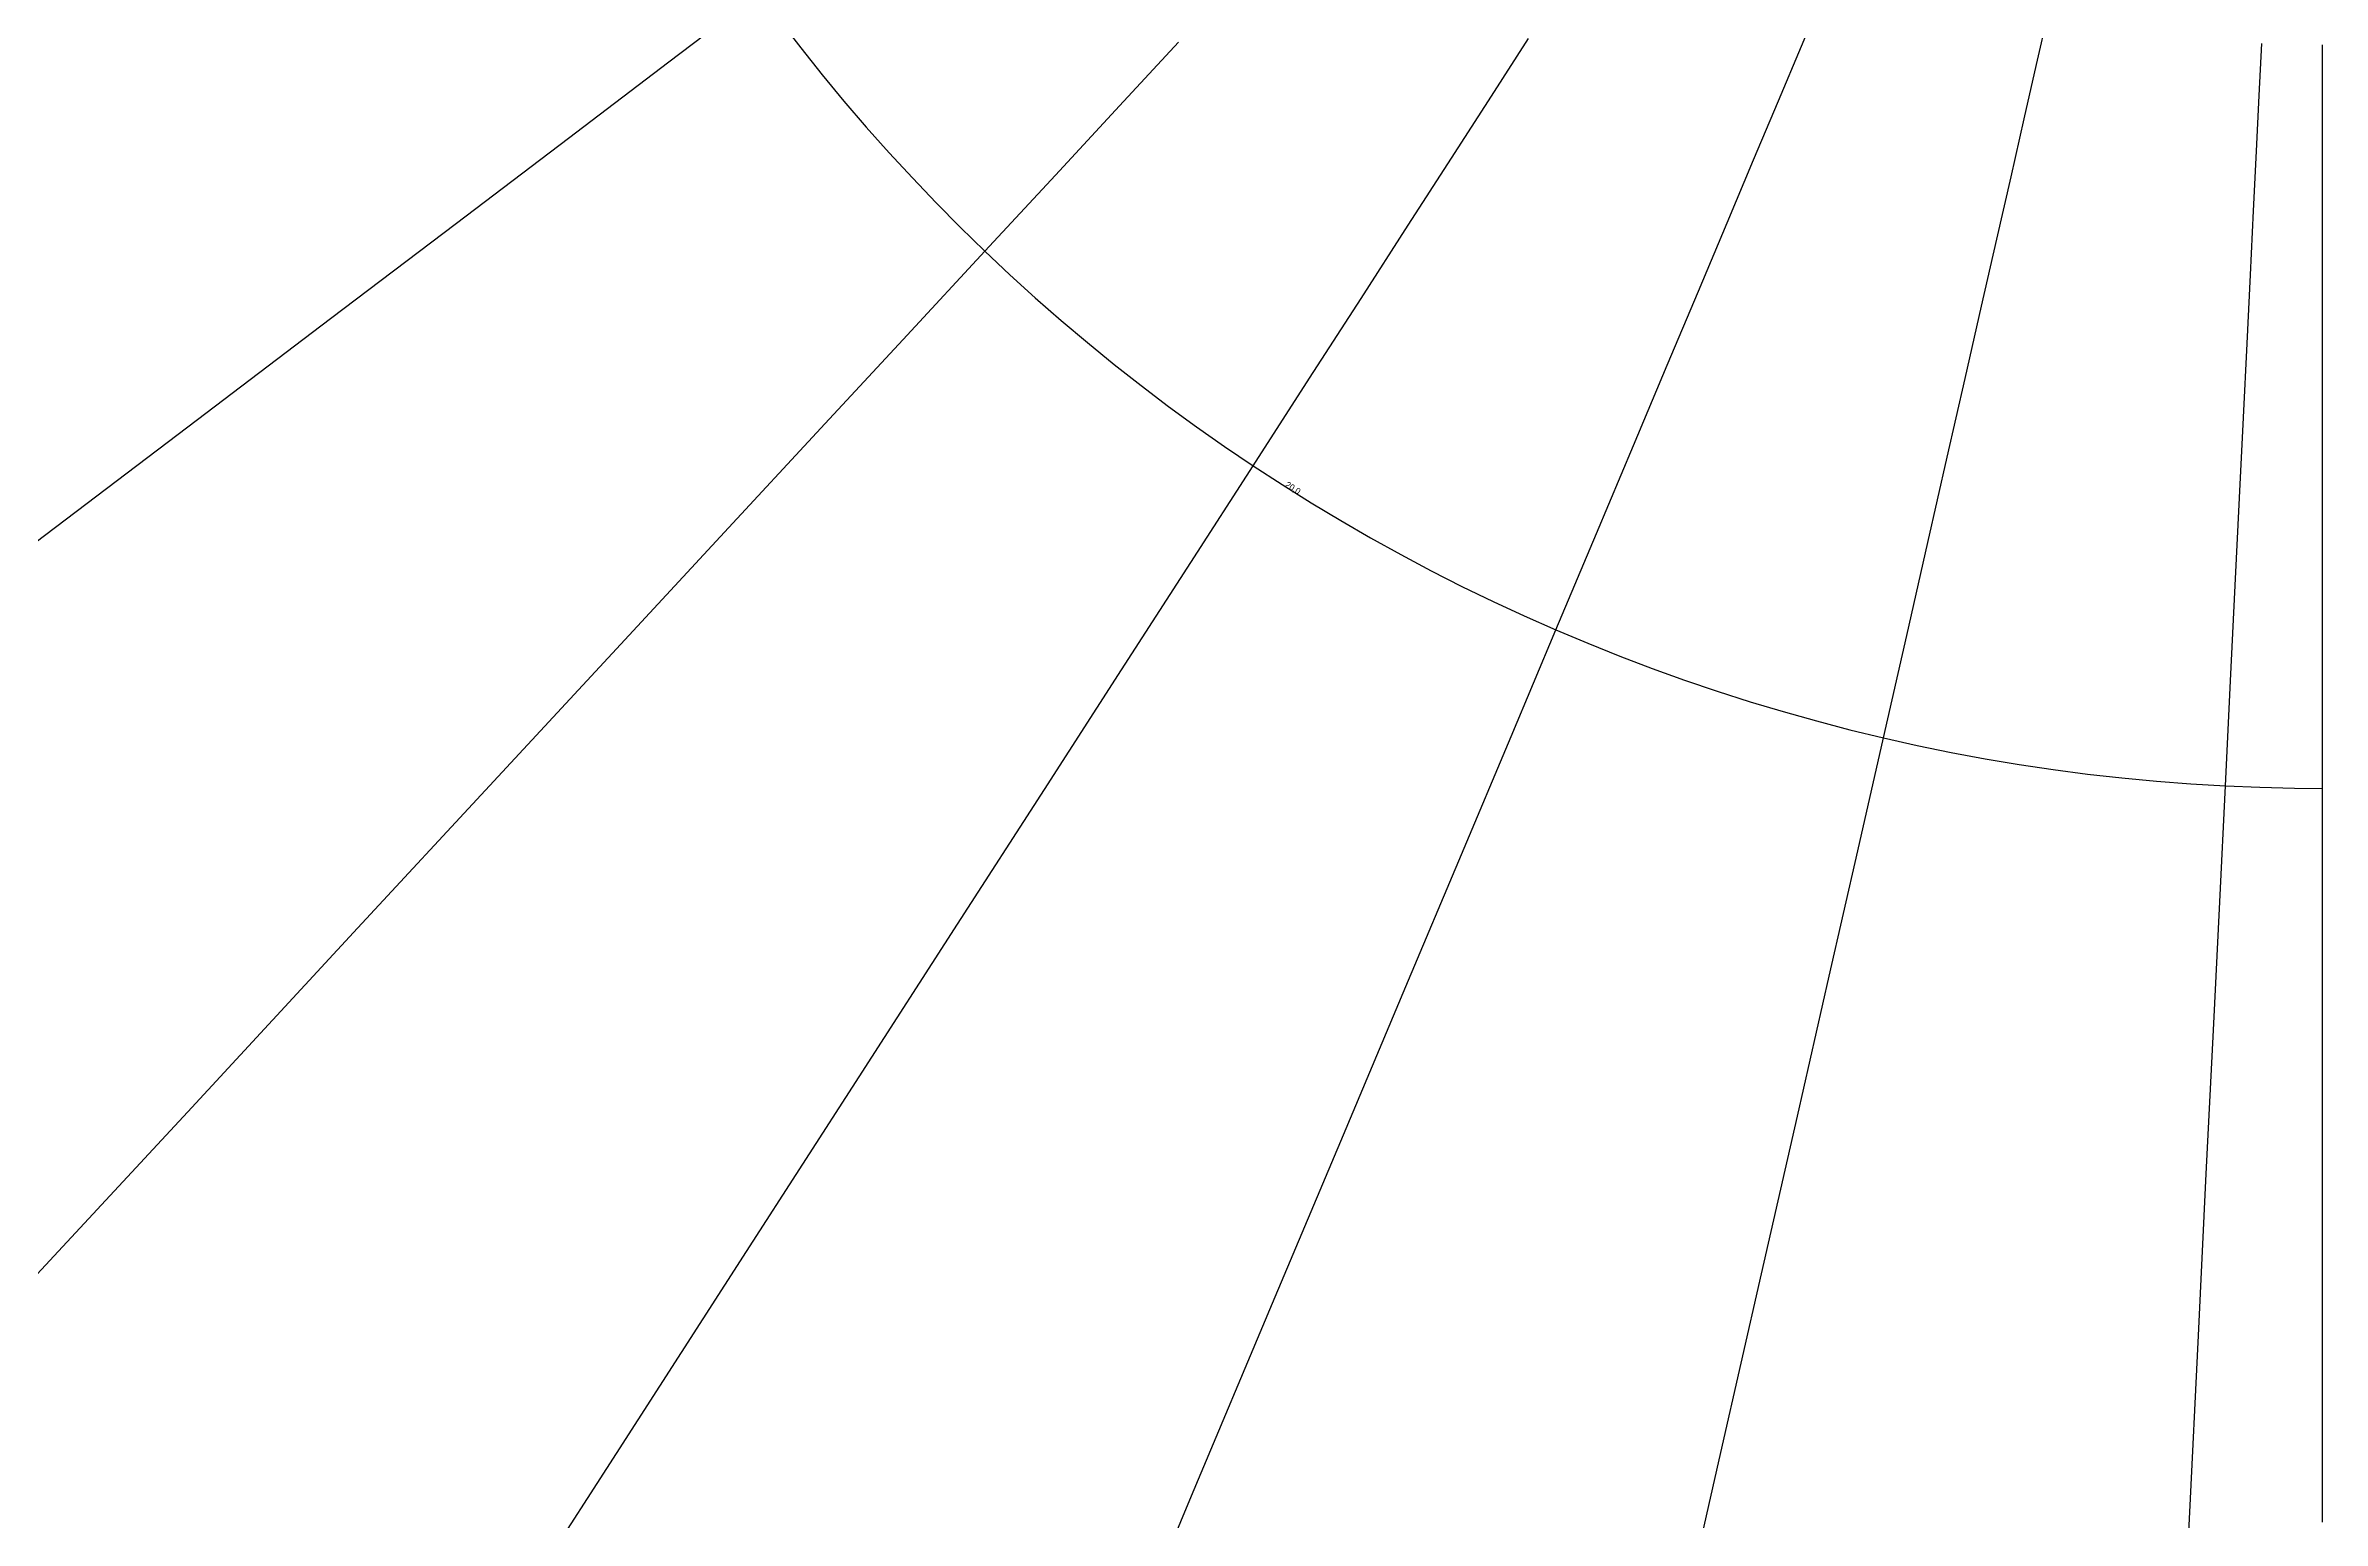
# Model space of a CAD drawing. Extents: x -36224 to 36225, y -38121 to 34420.
# Drawn here: x -20641 to 0, y -24654 to -11282 of the extents above; entities that cross this region are included whole.
import ezdxf

# ---------------------------------------------------------------- set-up
doc = ezdxf.new("R2010")
doc.units = 0
for name, color, linetype in [('MERIDIANS', 7, 'Continuous'), ('PARALLEL_LABELS', 7, 'Continuous'), ('PARALLELS', 7, 'Continuous')]:
    doc.layers.add(name, color=color, linetype=linetype)

msp = doc.modelspace()

# ---------------------------------------------------------------- linework, layer by layer
at = {"layer": 'MERIDIANS'}
for p, q in [((-14990.97195, -11430.75427), (-14170.04659, -10807.84009)), ((-4723.38211, -11287.09962), (-4527.97016, -10822.4423)), ((-2591.82977, -11454.8838), (-2486.84621, -10993.15235)), ((-10904.3129, -11827.59058), (-10370.96586, -11251.80786)), ((-7532.39555, -11739.6335), (-7196.4635, -11218.5489)), ((-4932.33003, -11783.94324), (-4723.38211, -11287.09962)), ((-573.29513, -11736.2117), (-550.06504, -11262.91291)), ((-0.20411, -11750.49825), (-0.19583, -11276.61182)), ((-15901.18126, -12121.41669), (-14990.97195, -11430.75427)), ((-2703.78388, -11947.27264), (-2591.82977, -11454.8838)), ((-7894.98367, -12302.06595), (-7532.39555, -11739.6335)), ((-598.06841, -12240.95193), (-573.29513, -11736.2117)), ((-0.21293, -12255.86597), (-0.20411, -11750.49825)), ((-11486.76859, -12456.38929), (-10904.3129, -11827.59058)), ((-5156.41221, -12316.77366), (-4932.33003, -11783.94324)), ((-2823.50206, -12473.80882), (-2703.78388, -11947.27264)), ((-16916.73219, -12892.01181), (-15901.18126, -12121.41669)), ((-8287.78083, -12911.35747), (-7894.98367, -12302.06595)), ((-5397.48712, -12890.00995), (-5156.41221, -12316.77366)), ((-624.56062, -12780.71434), (-598.06841, -12240.95193)), ((-0.22236, -12796.30034), (-0.21293, -12255.86597)), ((-12125.851, -13146.32021), (-11486.76859, -12456.38929)), ((-2951.90198, -13038.52848), (-2823.50206, -12473.80882)), ((-652.97503, -13359.64038), (-624.56062, -12780.71434)), ((-0.23247, -13375.94816), (-0.22236, -12796.30034)), ((-18057.77306, -13757.82809), (-16916.73219, -12892.01181)), ((-8714.998, -13574.03996), (-8287.78083, -12911.35747)), ((-5657.72859, -13508.82116), (-5397.48712, -12890.00995)), ((-12830.69129, -13907.24102), (-12125.851, -13146.32021)), ((-3090.05089, -13646.12546), (-2951.90198, -13038.52848)), ((-683.54804, -13982.54665), (-652.97503, -13359.64038)), ((-0.24336, -13999.63228), (-0.23247, -13375.94816)), ((-9181.66402, -14297.91397), (-8714.998, -13574.03996)), ((-5939.69587, -14179.29278), (-5657.72859, -13508.82116)), ((-19349.93445, -14738.31389), (-18057.77306, -13757.82809)), ((-3239.19736, -14302.09113), (-3090.05089, -13646.12546)), ((-13612.49115, -14751.2447), (-12830.69129, -13907.24102)), ((-716.55626, -14655.06857), (-683.54804, -13982.54665)), ((-0.25511, -14672.99545), (-0.24336, -13999.63228)), ((-6246.42309, -14908.63943), (-5939.69587, -14179.29278)), ((-9693.83449, -15092.37268), (-9181.66402, -14297.91397)), ((-3400.81156, -15012.89155), (-3239.19736, -14302.09113)), ((-20826.33038, -15858.59597), (-19349.93445, -14738.31389)), ((-14485.14527, -15693.33143), (-13612.49115, -14751.2447)), ((-752.32538, -15383.84236), (-716.55626, -14655.06857)), ((-0.26785, -15402.68253), (-0.25511, -14672.99545)), ((-6581.53483, -15705.47976), (-6246.42309, -14908.63943)), ((-3576.63682, -15786.19404), (-3400.81156, -15012.89155)), ((-10258.86806, -15968.83056), (-9693.83449, -15092.37268)), ((-791.24167, -16176.73777), (-752.32538, -15383.84236)), ((-0.2817, -16196.57357), (-0.26785, -15402.68253)), ((-15466.10258, -16752.33848), (-14485.14527, -15693.33143)), ((-6949.39725, -16580.19581), (-6581.53483, -15705.47976)), ((-3768.75616, -16631.16002), (-3576.63682, -15786.19404)), ((-10885.79709, -16941.29824), (-10258.86806, -15968.83056)), ((-833.7667, -17043.15899), (-791.24167, -16176.73777)), ((-0.29684, -17064.08513), (-0.2817, -16196.57357)), ((-7355.31811, -17545.40854), (-6949.39725, -16580.19581)), ((-3979.67937, -17558.82788), (-3768.75616, -16631.16002)), ((-16577.58076, -17952.25128), (-15466.10258, -16752.33848)), ((-11585.83237, -18027.16546), (-10885.79709, -16941.29824)), ((-880.45666, -17994.4381), (-833.7667, -17043.15899)), ((-0.31346, -18016.56421), (-0.29684, -17064.08513)), ((-7805.81519, -18616.61618), (-7355.31811, -17545.40854)), ((-4212.45827, -18582.61994), (-3979.67937, -17558.82788)), ((-17848.31519, -19324.09154), (-16577.58076, -17952.25128)), ((-12373.06226, -19248.28555), (-11585.83237, -18027.16546)), ((-931.98794, -19044.35608), (-880.45666, -17994.4381)), ((-0.33181, -19067.81006), (-0.31346, -18016.56421)), ((-8308.98214, -19813.06404), (-7805.81519, -18616.61618)), ((-4470.84148, -19719.0231), (-4212.45827, -18582.61994)), ((-989.19147, -20209.84258), (-931.98794, -19044.35608)), ((-0.35218, -20234.77484), (-0.33181, -19067.81006)), ((-19316.13859, -20908.70211), (-17848.31519, -19324.09154)), ((-13265.43957, -20632.50618), (-12373.06226, -19248.28555)), ((-8874.99548, -21158.95024), (-8308.98214, -19813.06404)), ((-4759.48541, -20988.51687), (-4470.84148, -19719.0231)), ((-1053.09953, -21511.92993), (-989.19147, -20209.84258)), ((-0.37493, -21538.51903), (-0.35218, -20234.77484)), ((-14286.20441, -22215.87649), (-13265.43957, -20632.50618)), ((-21031.89103, -22760.96818), (-19316.13859, -20908.70211)), ((-5084.24686, -22416.86022), (-4759.48541, -20988.51687)), ((-9516.83098, -22685.12901), (-8874.99548, -21158.95024)), ((-1125.01075, -22977.07667), (-1053.09953, -21511.92993)), ((-0.40054, -23005.53678), (-0.37493, -21538.51903)), ((-15465.98569, -24045.90688), (-14286.20441, -22215.87649)), ((-5452.59662, -24036.91062), (-5084.24686, -22416.86022)), ((-10251.2974, -24431.56881), (-9516.83098, -22685.12901)), ((-1206.5819, -24639.03851), (-1125.01075, -22977.07667)), ((-0.42958, -24669.62954), (-0.40054, -23005.53678)), ((-16845.99161, -26186.51784), (-15465.98569, -24045.90688)), ((-5874.21664, -25891.25065), (-5452.59662, -24036.91062)), ((-11100.56493, -26450.98665), (-10251.2974, -24431.56881)), ((-1299.96056, -26541.57095), (-1206.5819, -24639.03851))]:
    msp.add_line(p, q, dxfattribs=at)
at = {"layer": 'PARALLELS'}
for p, q in [((-13984.94365, -11057.21002), (-13795.39159, -11303.34378)), ((-13795.39159, -11303.34378), (-13601.44639, -11546.15971)), ((-13601.44639, -11546.15971), (-13403.16562, -11785.57711)), ((-13403.16562, -11785.57711), (-13200.60836, -12021.51624)), ((-13200.60836, -12021.51624), (-12993.83529, -12253.89838)), ((-12993.83529, -12253.89838), (-12782.90858, -12482.64589)), ((-12782.90858, -12482.64589), (-12567.89193, -12707.68215)), ((-12567.89193, -12707.68215), (-12348.85052, -12928.93171)), ((-12348.85052, -12928.93171), (-12125.851, -13146.32021)), ((-12125.851, -13146.32021), (-11898.96148, -13359.77451)), ((-11898.96148, -13359.77451), (-11668.2515, -13569.22264)), ((-11668.2515, -13569.22264), (-11433.79201, -13774.59388)), ((-11433.79201, -13774.59388), (-11195.65534, -13975.81879)), ((-11195.65534, -13975.81879), (-10953.9152, -14172.82919)), ((-10953.9152, -14172.82919), (-10708.64663, -14365.55827)), ((-10708.64663, -14365.55827), (-10459.92599, -14553.94054)), ((-10459.92599, -14553.94054), (-10207.83094, -14737.91192)), ((-10207.83094, -14737.91192), (-9952.44038, -14917.40971)), ((-9952.44038, -14917.40971), (-9693.83449, -15092.37268)), ((-9693.83449, -15092.37268), (-9432.09463, -15262.74105)), ((-9432.09463, -15262.74105), (-9167.30337, -15428.45654)), ((-9167.30337, -15428.45654), (-8899.54441, -15589.46239)), ((-8899.54441, -15589.46239), (-8628.90259, -15745.70338)), ((-8628.90259, -15745.70338), (-8355.46386, -15897.12586)), ((-8355.46386, -15897.12586), (-8079.31522, -16043.67778)), ((-8079.31522, -16043.67778), (-7800.54471, -16185.30869)), ((-7800.54471, -16185.30869), (-7519.24138, -16321.96981)), ((-7519.24138, -16321.96981), (-7235.49524, -16453.614)), ((-7235.49524, -16453.614), (-6949.39725, -16580.19581)), ((-6949.39725, -16580.19581), (-6661.03927, -16701.67149)), ((-6661.03927, -16701.67149), (-6370.51404, -16817.99904)), ((-6370.51404, -16817.99904), (-6077.91513, -16929.13816)), ((-6077.91513, -16929.13816), (-5783.33691, -17035.05035)), ((-5783.33691, -17035.05035), (-5486.87454, -17135.69889)), ((-5486.87454, -17135.69889), (-5188.62387, -17231.04883)), ((-5188.62387, -17231.04883), (-4888.68149, -17321.06706)), ((-4888.68149, -17321.06706), (-4587.14461, -17405.7223)), ((-4587.14461, -17405.7223), (-4284.1111, -17484.9851)), ((-4284.1111, -17484.9851), (-3979.67937, -17558.82788)), ((-3979.67937, -17558.82788), (-3673.94841, -17627.22493)), ((-3673.94841, -17627.22493), (-3367.01771, -17690.15241)), ((-3367.01771, -17690.15241), (-3058.98722, -17747.58839)), ((-3058.98722, -17747.58839), (-2749.95733, -17799.51284)), ((-2749.95733, -17799.51284), (-2440.02882, -17845.90766)), ((-2440.02882, -17845.90766), (-2129.30281, -17886.75664)), ((-2129.30281, -17886.75664), (-1817.88077, -17922.04552)), ((-1817.88077, -17922.04552), (-1505.86439, -17951.76199)), ((-1505.86439, -17951.76199), (-1193.35564, -17975.89566)), ((-1193.35564, -17975.89566), (-880.45666, -17994.4381)), ((-880.45666, -17994.4381), (-567.26974, -18007.38283)), ((-567.26974, -18007.38283), (-253.89731, -18014.72533)), ((-253.89731, -18014.72533), (-0.31346, -18016.56421))]:
    msp.add_line(p, q, dxfattribs=at)

# ---------------------------------------------------------------- texts
at = {"layer": 'PARALLEL_LABELS'}
msp.add_text('20,0', height=55.676, rotation=327.96025, dxfattribs=at).set_placement((-9408.49691, -15277.50932))

doc.saveas('drawing.dxf')
